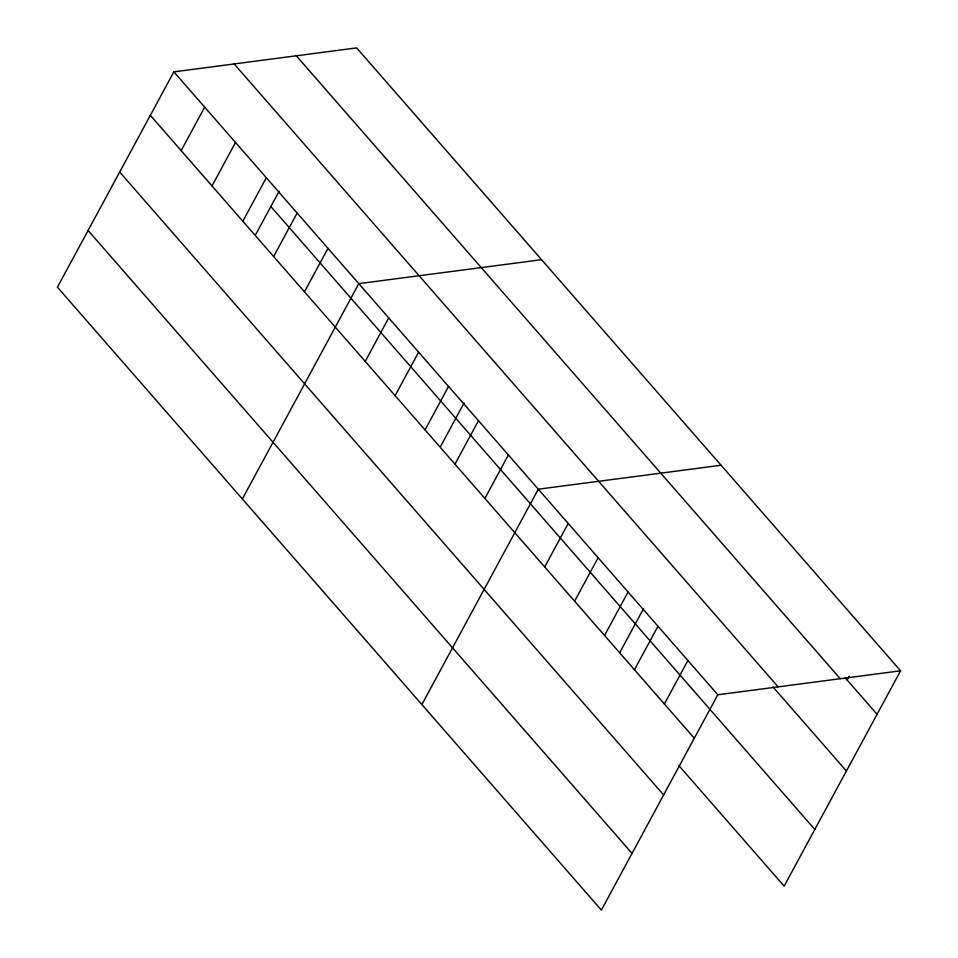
<?xml version="1.0" encoding="UTF-8"?>
<svg xmlns="http://www.w3.org/2000/svg" width="958" height="958" viewBox="0 0 958 958"><rect width="100%" height="100%" fill="white"/><g stroke="black" fill="none" stroke-linecap="round" stroke-linejoin="round"><path stroke-width="1.44" d="M173.853 71.85L57.42 287.196L601.373 910.1L717.805 694.766L900.58 670.804L356.627 47.9L173.853 71.85L717.805 694.766M181.17 150.634L204.677 107.152M211.993 185.936L235.5 142.455M242.817 221.226L266.324 177.745M255.523 234.878L279.101 191.277M273.641 256.528L297.148 213.047M304.464 291.831L327.971 248.35M242.362 498.974L358.795 283.64L541.569 259.69M365.202 361.382L388.72 317.9M395.127 395.642L418.634 352.161M425.041 429.902L448.548 386.421M440.464 446.668L464.043 403.067M454.954 464.163L478.473 420.682M484.88 498.423L508.387 454.942M421.867 704.537L538.3 489.203L721.075 465.253M544.707 566.944L568.214 523.463M574.62 601.205L598.139 557.724M604.546 635.465L628.053 591.984M619.97 652.23L643.548 608.629M634.459 669.726L657.966 626.245M664.373 703.986L687.892 660.505M847.147 680.024L849.219 676.192M900.58 670.804L784.147 886.15L678.947 765.682M845.219 677.821L877.061 714.285M296.309 55.803L840.262 678.719M234.171 63.947L778.124 686.862M773.058 687.006L846.405 770.998M270.863 206.521L814.803 829.436M150.346 115.331L694.299 738.247M119.678 172.045L663.631 794.96M88.088 230.483L632.04 853.386"/></g></svg>
